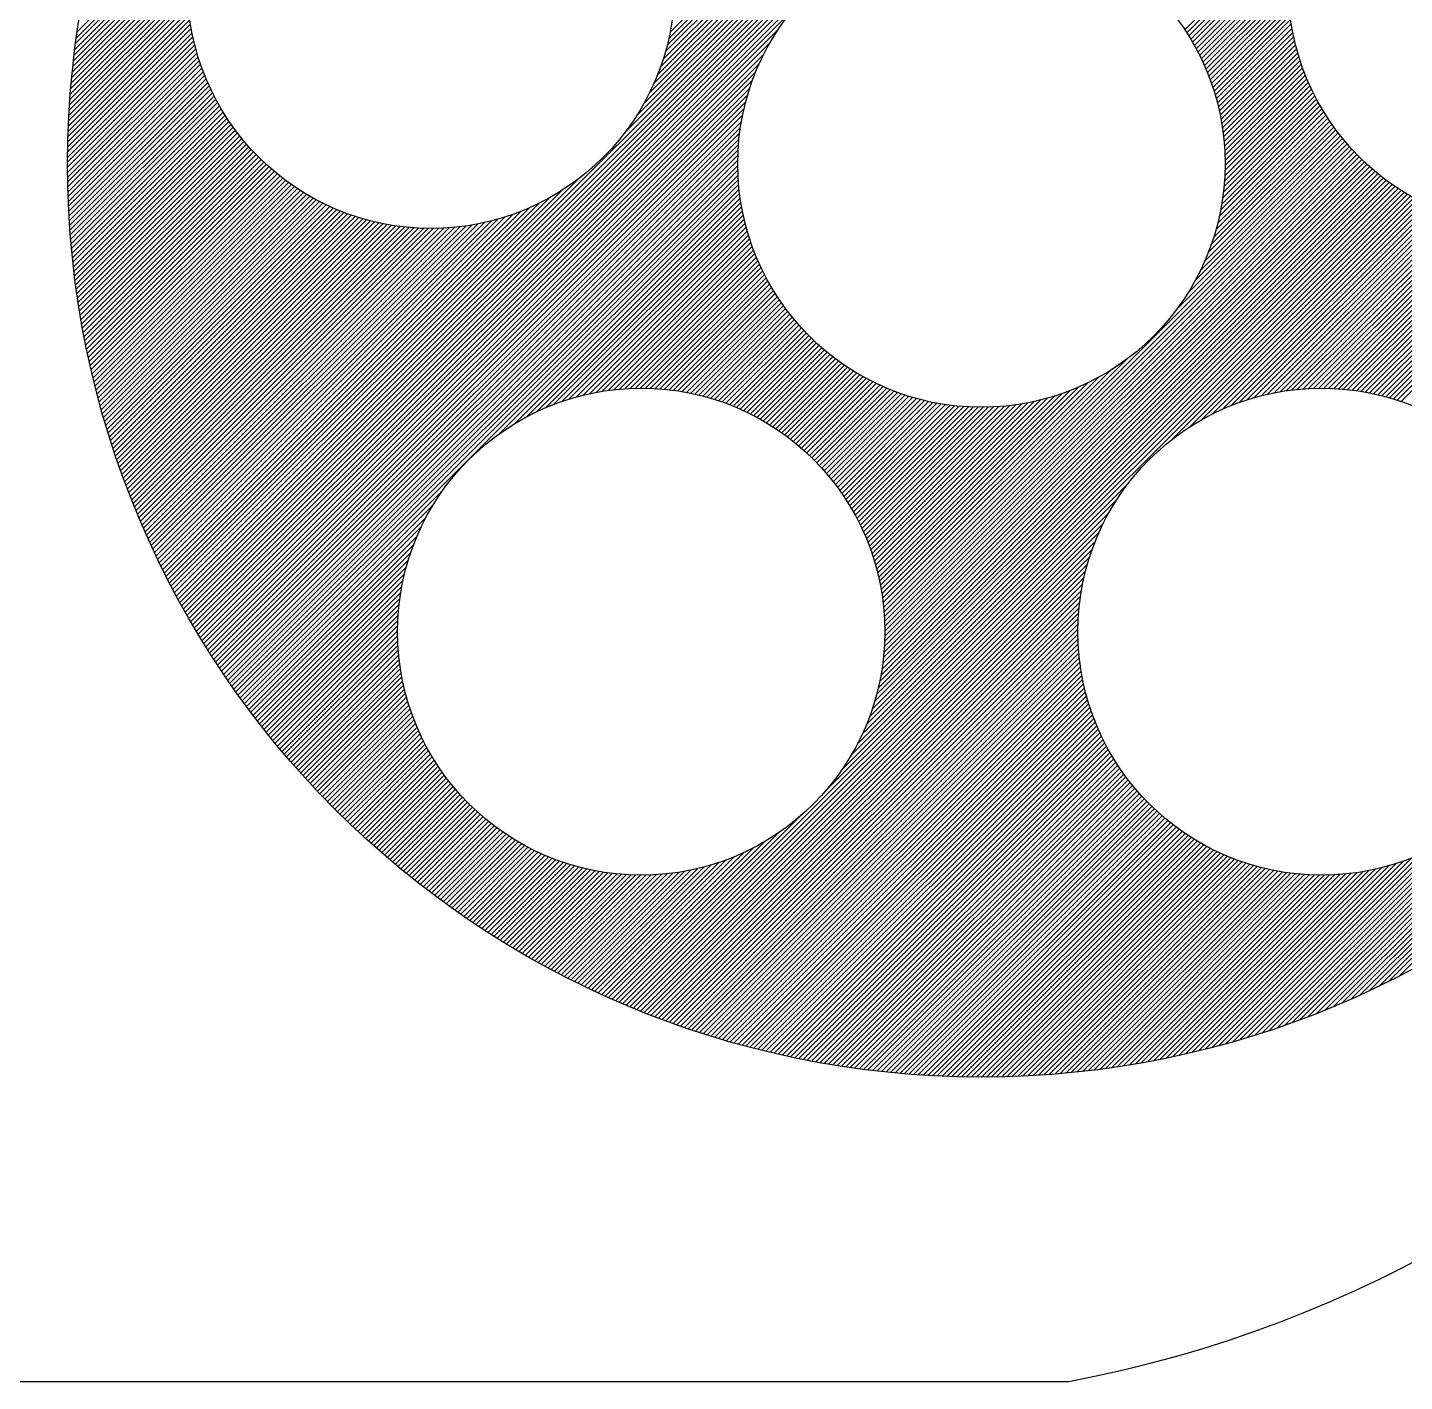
# Model space of a CAD drawing. Extents: x 283.12 to 290.32, y 132.6 to 140.16.
# Drawn here: x 285.1755 to 285.5145, y 136.768 to 137.1015 of the extents above; entities that cross this region are included whole.
import ezdxf

# ---------------------------------------------------------------- set-up
doc = ezdxf.new("R2010")
doc.units = 0
doc.header["$MEASUREMENT"] = 0
doc.layers.add('DETALHES', color=4, linetype='CONTINUOUS')

msp = doc.modelspace()

# ---------------------------------------------------------------- linework, layer by layer
at = {"layer": 'DETALHES', "color": 1}
for p, q in [((285.3286349312463, 137.0854422897929), (285.395531310069, 137.1523386686157)), ((285.3297215647495, 137.0877663601632), (285.3945524276454, 137.1525972230591)), ((285.3306137766036, 137.0898960088844), (285.3935873234639, 137.1528695557447)), ((285.3313600660127, 137.0918797351606), (285.3926356159666, 137.1531552851145)), ((285.3319911879292, 137.0937482939442), (285.3916969515253, 137.1534540575403)), ((285.3325281146928, 137.0955226575748), (285.3907710019965, 137.1537655448786)), ((285.3329859166641, 137.0972178964132), (285.3898574625605, 137.1540894423096)), ((285.3333758608904, 137.0988452775066), (285.3889560498067, 137.1544254664228)), ((285.3337066366898, 137.100413490173), (285.3880665000318, 137.154773353515)), ((285.2112808483753, 136.9631384594536), (285.3995933977835, 137.1514510088619)), ((285.2117090828772, 136.9623292570885), (285.4006480903848, 137.1512682645961)), ((285.2121400684399, 136.9615228057841), (285.4017196238925, 137.1511023612367)), ((285.212573794905, 136.9607190953821), (285.4028086804194, 137.1509539808964)), ((285.2130102523113, 136.9599181159213), (285.4039160080691, 137.1508238716791)), ((285.2134494308917, 136.9591198576347), (285.4050424298276, 137.1507128565705)), ((285.2138913210706, 136.9583243109465), (285.406188854089, 137.1506218439649)), ((285.2143359134608, 136.9575314664696), (285.4073562872023, 137.1505518402111)), ((285.32259737052, 137.0756924184654), (285.3985549224121, 137.1516499703575)), ((285.3254431748984, 137.0797756597109), (285.3975320925728, 137.1518645773853)), ((285.3272686533859, 137.0828385750655), (285.3965243829997, 137.1520943046793)), ((285.1875128097104, 137.0989997766415), (285.2172029485488, 137.12868991548)), ((285.1877184724502, 137.1004428762484), (285.2177493552081, 137.1304737590063)), ((285.4604794014693, 137.1009676945107), (285.4882754800015, 137.128763773043)), ((285.1871341584778, 137.0961462516749), (285.2163401998426, 137.1253522930397)), ((285.1873181299846, 137.0975676600487), (285.2167371007566, 137.1269866308207)), ((285.4609658148142, 137.1002166709886), (285.4878064769866, 137.127057333161)), ((285.4614425314917, 137.099455950799), (285.487406851416, 137.1254202707234)), ((285.1867973028186, 137.0933345222815), (285.2157194127053, 137.1222566321682)), ((285.1869606329281, 137.0947352892581), (285.2160033178735, 137.1237779742035)), ((285.4619094510618, 137.0986854335021), (285.487067580385, 137.1238435628253)), ((285.4623664646146, 137.0979050101878), (285.4867815538195, 137.1223200993927)), ((285.1865002812868, 137.0905626270155), (285.2152888649688, 137.1193512106975)), ((285.1866439286529, 137.0919437112487), (285.2154828117944, 137.1207825943902)), ((285.4628134543495, 137.0971145630556), (285.4865430491121, 137.1208441578182)), ((285.4632502931091, 137.0963139649481), (285.4863473782597, 137.1194110500987)), ((285.1861255512019, 137.0864755863295), (285.2149271735281, 137.1152772086556)), ((285.1862412984854, 137.0878287704799), (285.2150140653902, 137.1166015373848)), ((285.186366141312, 137.0891910501736), (285.2151337030587, 137.1179586119203)), ((285.4636768438626, 137.0955030788346), (285.4861906428918, 137.1180168778637)), ((285.4640929591348, 137.0946817572397), (285.4860695593805, 137.1166583574854)), ((285.4644984803725, 137.0938498416102), (285.4859813309583, 137.1153326921961)), ((285.1859205771353, 137.0837957385287), (285.2148423812503, 137.1127175426436)), ((285.1860187060057, 137.0851313042661), (285.2148706369436, 137.113983235204)), ((285.4648932372431, 137.0930071616138), (285.4859235522497, 137.1140374766205)), ((285.4652770468573, 137.092153534361), (285.4858941366959, 137.1127706241995)), ((285.1856767376416, 137.0798395884337), (285.214910213762, 137.1090730645541)), ((285.1857497613023, 137.0811500489615), (285.214863674863, 137.1102639625222)), ((285.1858309861032, 137.0824687106295), (285.2148405927336, 137.1114783172599)), ((285.4656497129055, 137.091288763542), (285.4858912604918, 137.1115303111284)), ((285.4660110246982, 137.0904126384676), (285.4859133186596, 137.1103149324291)), ((285.4663607560982, 137.0895249330006), (285.4859588901878, 137.1091230670902)), ((285.1855053133264, 137.0759558535173), (285.2151786252272, 137.1056291654181)), ((285.1855546639329, 137.0772426409909), (285.2150687584798, 137.1067567355378)), ((285.1856117562049, 137.0785371701299), (285.2149789504779, 137.107904364403)), ((285.2147831988608, 136.9567413150025), (285.3635585327501, 137.1055166488918)), ((285.4666986643301, 137.0886254043655), (285.4860267100478, 137.1079534500832)), ((285.4670244886502, 137.0877137918184), (285.4861156464973, 137.1068049496655)), ((285.4673379488572, 137.0867898151584), (285.4862246824946, 137.1056765487958)), ((285.1854023141917, 137.0721405437814), (285.2156198599678, 137.1023580895575)), ((285.1854292732623, 137.0734049397191), (285.2154549659371, 137.1034306323938)), ((285.1854635621681, 137.0746766654919), (285.2153076369435, 137.1045207402673)), ((285.4676387436223, 137.0858531730564), (285.4863529003515, 137.1045673297856)), ((285.4679265486092, 137.0849035411763), (285.4864994689575, 137.1034764615245)), ((285.4682010143554, 137.0839405700554), (285.4866636330681, 137.1024031887681)), ((285.1853641587775, 137.0683900777659), (285.2162133623389, 137.0992392813274)), ((285.1853652823431, 137.0671537644645), (285.216442215666, 137.0982306977874)), ((285.1853698784167, 137.0696332342723), (285.2159996589224, 137.1002630147779)), ((285.1853825570878, 137.0708833498103), (285.2158016332694, 137.101302425992)), ((285.2152331682522, 136.9559538475269), (285.3602503535778, 137.1009710328525)), ((285.4684617638738, 137.0829638827067), (285.4868447042635, 137.1013468230963)), ((285.4687083899315, 137.0819730718972), (285.4870420532702, 137.100306735236)), ((285.4689404519514, 137.0809676970501), (285.4872551034023, 137.099282348501)), ((285.4691574724708, 137.0799472807024), (285.4874833249296, 137.0982731331613)), ((285.1853731376108, 137.065924182865), (285.2166857329556, 137.0972367782098)), ((285.1853876166686, 137.0647012250558), (285.216943465976, 137.0962570743632)), ((285.1854086148555, 137.0634847863757), (285.2172150005654, 137.0952911720856)), ((285.2156858127972, 136.9551690552047), (285.358279437678, 137.0977626800856)), ((285.2161411238357, 136.9543869293761), (285.3568345833972, 137.0950803889378)), ((285.4693589330778, 137.0789113044424), (285.4877262302174, 137.097278601582)), ((285.4695442697295, 137.0778592042269), (285.4879833695135, 137.096298304011)), ((285.4697128673329, 137.0767903649634), (285.4882543272802, 137.0953318249106)), ((285.1854360307981, 137.0622747654511), (285.2174999534432, 137.0943386880963)), ((285.1854697662689, 137.0610710640549), (285.2177979694121, 137.0933992671981)), ((285.1855097260534, 137.0598735869723), (285.2181087188946, 137.0924725798135)), ((285.1855558178231, 137.058682241875), (285.2184318957567, 137.0915583198085)), ((285.2165990928833, 136.9536074615567), (285.3556966276174, 137.0927049962908)), ((285.4698640534432, 137.0757041142066), (285.4885387189875, 137.0943787797508)), ((285.469997090895, 137.0745997147913), (285.4888361883003, 137.0934388121966)), ((285.4701111691404, 137.0734763561696), (285.4891464046016, 137.0925115916308)), ((285.4702053940026, 137.0723331441647), (285.489469060805, 137.0915968109671)), ((285.1856079520166, 137.0574969392013), (285.2187672153798, 137.0906562025646)), ((285.1856660417258, 137.0563175920435), (285.2191144129474, 137.0897659632651)), ((285.1857300025893, 137.0551441160399), (285.2194732419188, 137.0888873553694)), ((285.1857997526901, 137.0539764292736), (285.2198434726667, 137.0880201492502)), ((285.2170597116286, 136.9528306434349), (285.3547673589233, 137.0905382907297)), ((285.217522971931, 136.9520564668702), (285.3539925862667, 137.088526081206)), ((285.4702787754774, 137.0711690887724), (285.4898038714162, 137.0906941847112)), ((285.4703302131068, 137.0699830895347), (285.4901505708118, 137.0898034472397)), ((285.4703584783051, 137.0687739178659), (285.4905089117055, 137.0889243512664)), ((285.4703621928235, 137.0675401955173), (285.4908786637791, 137.0880566664729)), ((285.1858752124596, 137.052814452176), (285.2202248912578, 137.0871641309743)), ((285.1859563045859, 137.0516581074353), (285.2206172983599, 137.0863191012093)), ((285.1860429539269, 137.0505073199092), (285.2210205082595, 137.0854848742418)), ((285.1861350874273, 137.0493620165425), (285.2214343479795, 137.0846612770947)), ((285.2179888658184, 136.9512849238907), (285.3533386121593, 137.0866346702316)), ((285.2184573854851, 136.9505160066902), (285.3527827686218, 137.0848413898269)), ((285.4700970612271, 137.0623253164526), (285.4924677062215, 137.084695961447)), ((285.4702094017652, 137.0636750938578), (285.4920543135645, 137.0855200056571)), ((285.4702895431876, 137.0649926721472), (285.4916515578096, 137.0863546867693)), ((285.4703398022658, 137.0662803680925), (285.4912596124573, 137.087200178284)), ((285.1862326340404, 137.0482221262886), (285.2218586564829, 137.0838481487311)), ((285.1863355246532, 137.0470875800343), (285.2222932839564, 137.0830453393375)), ((285.1864436920148, 137.0459583105289), (285.2227380911626, 137.0822527096766)), ((285.1865570706694, 137.0448342523163), (285.2231929488561, 137.081470130503)), ((285.2189285232893, 136.9497497076273), (285.3523089296849, 137.0831301140229)), ((285.2194022717514, 136.9489860192224), (285.3519051318971, 137.0814888793681)), ((285.4692643120161, 137.0565428197733), (285.4942245802649, 137.0815030880221)), ((285.4695375538, 137.0580534984243), (285.4937701459402, 137.0822860905645)), ((285.4697645732286, 137.05951795472), (285.4933257673836, 137.083079148875)), ((285.4699498340622, 137.0609406524206), (285.492891574253, 137.0838823926115)), ((285.1866755968907, 137.0437153416705), (285.2236577372552, 137.080697482035)), ((285.1867992086209, 137.0426015165336), (285.224132345566, 137.0799346534788)), ((285.1869278454116, 137.0414927164572), (285.2246166715517, 137.0791815425974)), ((285.1870614483679, 137.0403888825465), (285.2251106211449, 137.0784380553235)), ((285.1871999600946, 137.0392899574062), (285.225614108098, 137.0777041054096)), ((285.2198786235519, 136.9482249341558), (285.3515622052528, 137.0799085158567)), ((285.2203575715293, 136.9474664452661), (285.3512729346466, 137.0783818083834)), ((285.4669580683889, 137.0480493918107), (285.496643688826, 137.0777350122478)), ((285.4675782599106, 137.0499070201995), (285.4961406043449, 137.0784693646338)), ((285.4681060996435, 137.0516722967994), (285.4956470607239, 137.0792132578799)), ((285.4685561721313, 137.0533598061543), (285.4951631445352, 137.0799667785583)), ((285.4689394213059, 137.0549804921961), (285.4946889501852, 137.0807300210753)), ((285.1873433246453, 137.0381958850897), (285.2261270536698, 137.0769796141143)), ((285.1874914874728, 137.0371066110502), (285.2266493863436, 137.076264509921)), ((285.1876443953831, 137.0360220820934), (285.2271810415763, 137.0755587282866)), ((285.1878019964902, 137.0349422463334), (285.2277219615754, 137.0748622114187)), ((285.220839108678, 136.9467105455477), (285.3510315201771, 137.0769029570468)), ((285.221323228147, 136.9459572281497), (285.3508332155054, 137.0754672155081)), ((285.4629574915586, 137.0390990675121), (285.4987499613362, 137.0748915372897)), ((285.4642878833628, 137.0416668961834), (285.498209432823, 137.0755884456436)), ((285.4653505954337, 137.0439670451214), (285.4976781713907, 137.0762946210783)), ((285.466225324914, 137.0460792114687), (285.4971562351138, 137.0770101216685)), ((285.1879642401732, 137.0338670531493), (285.2282720951019, 137.074174908078)), ((285.1881310770355, 137.0327964531446), (285.2288313972977, 137.0734967734067)), ((285.1883024588653, 137.0317303981073), (285.2293998295368, 137.0728277687788)), ((285.1884783385983, 137.0306688409732), (285.2299773592981, 137.072167861673)), ((285.188658670281, 137.0296117357889), (285.2305639600588, 137.0715170255667)), ((285.2218099232376, 136.9452064863731), (285.3506740772812, 137.0740706404168)), ((285.2222991874017, 136.9444583136702), (285.3505507865506, 137.0727099128191)), ((285.2227910142402, 136.9437127036417), (285.3504605183555, 137.0713822077569)), ((285.3862998350255, 136.9587291003778), (285.5004266660202, 137.0728559313725)), ((285.3864036367126, 136.9575954651978), (285.5010038108771, 137.0721956393623)), ((285.3864870795347, 136.9564414711528), (285.5015900277367, 137.0715444193549)), ((285.4585230155658, 137.0321897177851), (285.4998586199411, 137.0735253221604)), ((285.4611956867851, 137.0360998258715), (285.4992997054173, 137.0742038445037)), ((285.1888434090366, 137.0285590376774), (285.2311596112089, 137.0708752398496)), ((285.1890325110317, 137.0275107028053), (285.2317642979845, 137.0702424897581)), ((285.1892259334439, 137.0264666883505), (285.2323780114205, 137.0696187663271)), ((285.1894236344322, 137.0254269524717), (285.233000748322, 137.0690040663615)), ((285.1896255731066, 137.0243914542791), (285.2336325112541, 137.0683983924266)), ((285.1898317095006, 137.023360153806), (285.2342733085501, 137.0678017528555)), ((285.2232853975015, 136.9429696500358), (285.3504008445059, 137.0700850970402)), ((285.2237823310792, 136.9422291467465), (285.3503696597493, 137.0688164754166)), ((285.2242818090114, 136.9414911878116), (285.3503651247935, 137.0675745035937)), ((285.3864920542665, 136.9490218246821), (285.5052970800702, 137.0678268504859)), ((285.3865491176626, 136.9552660724136), (285.50218529574, 137.0709022504911)), ((285.3865576886743, 136.950324895957), (285.5046566658282, 137.068423873111)), ((285.3865885859865, 136.9540681038705), (285.5027895998765, 137.0702691177604)), ((285.3865944345195, 136.9515990786693), (285.5040252854797, 137.0690299296295)), ((285.386604180538, 136.9528462615548), (285.503402930936, 137.0696450119529)), ((285.1900420045434, 137.0223330119817), (285.2349231543377, 137.067214161776)), ((285.1902564200344, 137.0213099906056), (285.2355820685851, 137.0666356391563)), ((285.1904749186178, 137.0202910523219), (285.2362500771647, 137.0660662108688)), ((285.1906974637583, 137.0192761605954), (285.2369272119371, 137.0655059087742)), ((285.1909240197184, 137.0182652796884), (285.2376135108554, 137.0649547708254)), ((285.1911545515354, 137.0172583746384), (285.2383090180891, 137.064412841192)), ((285.2108553752927, 136.9639504232381), (285.3111571460219, 137.0642521939672)), ((285.2247838254787, 136.9407557674118), (285.3503856217013, 137.0663575636344)), ((285.2252883748025, 136.9400228798685), (285.3504297185203, 137.0651642235864)), ((285.3853416556903, 136.9404468049035), (285.5093304674051, 137.0644356166183)), ((285.3856411880853, 136.9419837741656), (285.5086353513303, 137.0649779374106)), ((285.3858917947525, 136.9434718176998), (285.5079494415714, 137.0655294645188)), ((285.3860984104637, 136.9449158702781), (285.5072726942249, 137.0660901540394)), ((285.3862651234743, 136.9463200201558), (285.5066050715985, 137.06665996828)), ((285.3863953662803, 136.9476876998289), (285.5059465420871, 137.0672388756358)), ((285.1913890250003, 137.0162554112361), (285.2390137841717, 137.0638801704076)), ((285.1916274066367, 137.0152563560055), (285.2397278661704, 137.0633568155392)), ((285.1918696636812, 137.0142611761829), (285.2404513278797, 137.0628428403814)), ((285.1921157640638, 137.0132698396984), (285.2411842400422, 137.0623383156768)), ((285.1923656763894, 137.0122823151569), (285.2419266805963, 137.0618433193638)), ((285.1926193699199, 137.0112985718204), (285.2426787349542, 137.0613579368546)), ((285.192876814557, 137.0103185795904), (285.2434404963121, 137.0608822613454)), ((285.2104326741915, 136.964765159004), (285.3070739047763, 137.0614063895888)), ((285.2257954514441, 136.939292519643), (285.3504961409098, 137.0639932091088)), ((285.2263050500028, 136.9385646813347), (285.3505837491417, 137.0628433804736)), ((285.2268171652149, 136.9378393596798), (285.3506915192805, 137.0617137137453)), ((285.3810622160372, 136.9275053071808), (285.5144591274939, 137.0609022186375)), ((285.3820280854187, 136.9297086134294), (285.5136977794427, 137.0613783074535)), ((285.3828306826812, 136.931748647559), (285.5129461342802, 137.061864099158)), ((285.3835068075608, 136.9336622093057), (285.5122040991467, 137.0623595008917)), ((285.3840808812955, 136.9354737199075), (285.5114715889529, 137.0628644275649)), ((285.384570105944, 136.937200381423), (285.5107485260705, 137.0633788015496)), ((285.3849871472116, 136.9388548595577), (285.5100348400564, 137.0639025524025)), ((285.1931379808253, 137.0093423089916), (285.2442120659954, 137.0604163941617)), ((285.1934028398566, 137.0083697311558), (285.2449935538426, 137.0599604451419)), ((285.1936713633735, 137.0074008178057), (285.2457850786303, 137.0595145330625)), ((285.1939435236757, 137.0064355412408), (285.2465867685447, 137.0590787861098)), ((285.1942192936243, 137.0054738743223), (285.2473987617033, 137.0586533424013)), ((285.1944986466282, 137.0045157904591), (285.2482212067331, 137.058238350564)), ((285.1947815566309, 137.0035612635947), (285.2490542634102, 137.0578339703741)), ((285.1950679980969, 137.0026102681936), (285.2498981033694, 137.0574403734663)), ((285.2095956312177, 136.9664029897643), (285.3014072746943, 137.0582146332409)), ((285.2100127558404, 136.9655826775199), (285.3040109894217, 137.0595809111013)), ((285.29173239171, 137.0015171493077), (285.3508185276486, 137.0606032852464)), ((285.2953782095505, 137.0039255302812), (285.3509639379021, 137.0595112586328)), ((285.2982696198117, 137.0055795036752), (285.3511269901988, 137.0584368740625)), ((285.3007745779911, 137.0068470249876), (285.3513069920598, 137.0573794390564)), ((285.3783466018494, 136.9223148192589), (285.5160113446521, 137.0599795620616)), ((285.3798727097646, 136.9250783640412), (285.5152302794072, 137.0604359336838)), ((285.4574428733785, 137.0001736539209), (285.5168024416172, 137.0595332221597)), ((285.4616528873228, 137.0031462309982), (285.5176036980798, 137.0590970417552)), ((285.4647591260177, 137.0050150328259), (285.5184152517253, 137.0586711585336)), ((285.4673867375491, 137.0064052074902), (285.5192372507228, 137.0582557206641)), ((285.4697265694926, 137.0075076025667), (285.5200698543622, 137.0578508874364)), ((285.4718676642274, 137.0084112604344), (285.5209132337605, 137.0574568299675)), ((285.1953579459993, 137.001662779229), (285.2507529108904, 137.0570577441201)), ((285.1956513758077, 137.0007187721703), (285.2516188837706, 137.0566862801332)), ((285.1959482634759, 136.9997782229714), (285.2524962342958, 137.0563261937914)), ((285.1962485854309, 136.9988411080594), (285.253385190321, 137.0559777129494)), ((285.1965523185615, 136.997907404323), (285.2542859964739, 137.0556410822353)), ((285.1968594402081, 136.9969770891024), (285.255198915502, 137.0553165643963)), ((285.1971699281513, 136.9960501401785), (285.2561242297793, 137.0550044418065)), ((285.1974837606029, 136.9951265357631), (285.2570622429978, 137.054705018158)), ((285.1978009161957, 136.9942062544888), (285.2580132820711, 137.0544186203642)), ((285.1981213739738, 136.9932892753998), (285.2589776992809, 137.0541456007069)), ((285.2075523134131, 136.9705468562952), (285.2913269069124, 137.0543214497944)), ((285.2079552971238, 136.9697124031387), (285.293101270543, 137.0548583765579)), ((285.2083611327272, 136.9688808018751), (285.2949698293266, 137.0554894984745)), ((285.2087698081422, 136.968052040423), (285.2969535556029, 137.0562357878837)), ((285.2091813115154, 136.9672261069291), (285.299083204324, 137.0571279997377)), ((285.3030320875589, 137.0078670976883), (285.3515033106108, 137.0563383207402)), ((285.305112761954, 137.0087103352163), (285.3517153659576, 137.05531293922)), ((285.3070583670253, 137.0094185034206), (285.3519426254998, 137.0543027618951)), ((285.4738602216999, 137.0091663810398), (285.5217675726442, 137.0570737319842)), ((285.4757358848564, 137.0098046073293), (285.5226330682192, 137.0567017906922)), ((285.4775161412396, 137.0103474268454), (285.5235099321366, 137.0563412177424)), ((285.4792163835492, 137.0108102322879), (285.5243983915676, 137.0559922403063)), ((285.4808480922986, 137.0112045041703), (285.5252986904032, 137.0556551022749)), ((285.482420104595, 137.0115390795995), (285.5262110905939, 137.0553300655985)), ((285.4839393975278, 137.0118209356653), (285.5271358736489, 137.0550174117865)), ((285.4854115956418, 137.0120556969123), (285.5280733423202, 137.0547174435906)), ((285.4868413128037, 137.012247977207), (285.5290238224953, 137.0544304868987)), ((285.4882323901375, 137.0124016176738), (285.5299876653341, 137.0541568928705)), ((285.198445113384, 136.992375577943), (285.2599558747082, 137.0538863392671)), ((285.1987721142666, 136.9914651419585), (285.260948218991, 137.0536412466828)), ((285.1991023568468, 136.9905579476716), (285.2619551764676, 137.0534107672923)), ((285.1994358217265, 136.9896539756841), (285.2629772287694, 137.0531953827272)), ((285.1997724898761, 136.9887532069667), (285.2640148989457, 137.0529956160363)), ((285.2001123426269, 136.9878556228505), (285.2650687562175, 137.0528120364411)), ((285.2004553616632, 136.9869612050197), (285.2661394214841, 137.0526452648405)), ((285.2008015290152, 136.9860699355046), (285.2672275737288, 137.0524959802182)), ((285.2011508270515, 136.9851817966738), (285.2683339575144, 137.0523649271367)), ((285.2015032384726, 136.9842967712278), (285.2694593917987, 137.052252924554)), ((285.2018587463038, 136.983414842192), (285.2706047803708, 137.0521608762589)), ((285.202217333889, 136.9825359929101), (285.2717711242831, 137.0520897833042)), ((285.2025789848839, 136.9816602070379), (285.2729595367719, 137.0520407589259)), ((285.2029436832503, 136.9807874685373), (285.2741712612992, 137.0520150465861)), ((285.2033114132499, 136.9799177616697), (285.2754076935604, 137.0520140419803)), ((285.2036821594383, 136.9790510709911), (285.276670408575, 137.0520393201278)), ((285.2040559066598, 136.9781873813455), (285.2779611943799, 137.0520926690657)), ((285.2044326400415, 136.9773266778602), (285.2792820944105, 137.0521761322291)), ((285.2048123449883, 136.9764689459398), (285.2806354614779, 137.0522920624294)), ((285.2051950071773, 136.9756141712617), (285.2820240274896, 137.0524431915742)), ((285.2055806125531, 136.9747623397706), (285.2834509949272, 137.0526327221446)), ((285.2059691473232, 136.9739134376735), (285.2849201590263, 137.0528644493766)), ((285.2063605979522, 136.9730674514354), (285.2864360743142, 137.0531429277974)), ((285.2067549511583, 136.9722243677745), (285.2880042869806, 137.0534737035968)), ((285.2071521939083, 136.9713841736574), (285.289631668074, 137.0538636478231)), ((285.3088960632046, 137.0100187627328), (285.352184599025, 137.0533072985532)), ((285.3106447045848, 137.0105299672459), (285.3524408344571, 137.0523260971182)), ((285.3123180207964, 137.0109658465904), (285.3527109141558, 137.0513587399498)), ((285.4895880662552, 137.0125198569244), (285.5309652496862, 137.0538970403554)), ((285.4909111019612, 137.0126054557633), (285.5319569848339, 137.053651338636)), ((285.4922038734984, 137.0126607904334), (285.5329633136182, 137.0534202305532)), ((285.4934684435345, 137.0126879236024), (285.5339847160105, 137.0532041960786)), ((285.4947066160655, 137.0126886592663), (285.5350217132136, 137.0530037564145)), ((285.4959199794829, 137.0126645858168), (285.5360748723862, 137.05281947872)), ((285.4971099407862, 137.0126171102529), (285.5371448121145, 137.0526519815813)), ((285.4982777530702, 137.0125474856698), (285.5382322087774, 137.0525019413771)), ((285.4994245378394, 137.0124568335719), (285.5393378039901, 137.0523700997227)), ((285.5005513032921, 137.0123461621576), (285.540462413359, 137.0522572722245)), ((285.5016589594304, 137.0122163814288), (285.541606936842, 137.0521643588404)), ((285.5027483306461, 137.0120683157775), (285.5427723710871, 137.0520923562185)), ((285.503820166279, 137.0119027145433), (285.5439598242355, 137.0520423724997)), ((285.5048751495335, 137.0117202609306), (285.5451705338161, 137.0520156452133)), ((285.5059139050553, 137.0115215795854), (285.5464058885647, 137.0520135630948)), ((285.506937005406, 137.011307243069), (285.5476674552713, 137.0520376929344)), ((285.5079449766248, 137.0110777774207), (285.5489570121573, 137.0520898129533)), ((285.5089383030303, 137.0108336669591), (285.5502765908344, 137.0521719547633)), ((285.5099174313845, 137.0105753584463), (285.5516285297192, 137.052286456781)), ((285.5108827745194, 137.0103032647142), (285.553015542979, 137.0524360331738)), ((285.5118347145082, 137.0100177678359), (285.5544408109323, 137.05262386426)), ((285.5127736054482, 137.0097192219088), (285.5559081006924, 137.0528537171531)), ((285.5136997759116, 137.0094079555051), (285.5574219304595, 137.053130110053)), ((285.3139263830014, 137.0113367719284), (285.3529944516827, 137.0504048406097)), ((285.3154778558147, 137.0116508078746), (285.3532910889651, 137.049464041025)), ((285.3169788594208, 137.0119143746136), (285.3536004937982, 137.048536008991)), ((285.3184346052338, 137.0121326835595), (285.3539223576409, 137.0476204359666)), ((285.3198493932024, 137.0123100346611), (285.3542563936625, 137.0467170351211)), ((285.321226820995, 137.0124500255866), (285.3546023350078, 137.0458255395994)), ((285.3225699350579, 137.0125557027824), (285.3549599332525, 137.044945700977)), ((285.3238813421677, 137.0126296730251), (285.3553289570238, 137.0440772878813)), ((285.3251632934303, 137.0126741874207), (285.355709190767, 137.0432200847573)), ((285.3264177486238, 137.0126912057471), (285.3561004336392, 137.0423738907625)), ((285.3276464262369, 137.0126824464931), (285.3565024985168, 137.041538518773)), ((285.3288508429138, 137.0126494263029), (285.3569152111019, 137.040713794491)), ((285.3300323449263, 137.0125934914484), (285.3573384091183, 137.0398995556403)), ((285.3311921335616, 137.0125158432166), (285.3577719415861, 137.0390956512411)), ((285.3323312858055, 137.0124175585934), (285.3582156681677, 137.0383019409556)), ((285.333450771347, 137.0122996072678), (285.3586694585767, 137.0375182944976)), ((285.3345514666729, 137.0121628657267), (285.3591331920449, 137.0367445910986)), ((285.3356341668409, 137.0120081290275), (285.3596067568396, 137.0359807190263)), ((285.3366995953803, 137.0118361206999), (285.3600900498297, 137.0352265751493)), ((285.3377484126747, 137.0116475011272), (285.3605829760926, 137.0344820645452)), ((285.3387812230988, 137.0114428746842), (285.3610854485617, 137.0337471001471)), ((285.3397985811306, 137.0112227958489), (285.3615973877078, 137.0330216024262)), ((285.3408009966114, 137.0109877744626), (285.3621187212556, 137.0323054991069)), ((285.3417889392949, 137.0107382802791), (285.3626493839283, 137.0315987249126)), ((285.3427628427988, 137.010474746916), (285.3631893172226, 137.0309012213398)), ((285.3437231080516, 137.0101975753016), (285.3637384692083, 137.0302129364583)), ((285.3446701063102, 137.0099071366932), (285.3642967943534, 137.0295338247364)), ((285.345604181813, 137.0096037753289), (285.3648642533731, 137.028863846889)), ((285.3465256541178, 137.0092878107666), (285.3654408130997, 137.0282029697485)), ((285.3474348201706, 137.0089595399523), (285.3660264463743, 137.0275511661561)), ((285.3483319561406, 137.0086192390553), (285.3666211319593, 137.026908414874)), ((285.3492173190523, 137.0082671650999), (285.3672248544689, 137.0262747005166)), ((285.3500911482406, 137.0079035574211), (285.3678376043208, 137.0256500135013)), ((285.3509536666517, 137.0075286389651), (285.3684593777047, 137.0250343500181)), ((285.3518050820077, 137.007142617454), (285.3690901765704, 137.0244277120168)), ((285.3526455878518, 137.0067456864311), (285.3697300086344, 137.0238301072137)), ((285.3534753644875, 137.0063380261997), (285.3703788874041, 137.0232415491163)), ((285.3542945798238, 137.005919804669), (285.3710368322211, 137.0226620570662)), ((285.3551033901373, 137.0054911781153), (285.3717038683238, 137.0220916563019)), ((285.3559019407588, 137.0050522918697), (285.3723800269289, 137.0215303780399)), ((285.3566903666938, 137.0046032809377), (285.3730653453332, 137.0209782595771)), ((285.3574687931827, 137.0041442705596), (285.3737598670359, 137.0204353444128)), ((285.3582373362063, 137.003675376716), (285.3744636418834, 137.0199016823932)), ((285.3589961029425, 137.0031967065852), (285.3751767262363, 137.019377329879)), ((285.3597451921788, 137.0027083589543), (285.3758991831608, 137.0188623499364)), ((285.360484694683, 137.0022104245915), (285.3766310826463, 137.0183568125548)), ((285.3612146935384, 137.0017029865799), (285.3773725018501, 137.0178607948915)), ((285.3619352644429, 137.0011861206173), (285.3781235253722, 137.0173743815465)), ((285.3626464759781, 137.0006598952854), (285.3788842455617, 137.0168976648691)), ((285.3860348360425, 136.960938975129), (285.4422403704892, 137.0171445095756)), ((285.3861766171561, 136.9598433193754), (285.4461504785756, 137.019817180795)), ((285.3633483898481, 137.0001243722883), (285.3796547628588, 137.016430745299)), ((285.3640410610918, 136.9995796066649), (285.380435186173, 137.0159737317462)), ((285.3647245382693, 136.9990256469753), (285.3812256333052, 137.0155267420113)), ((285.3653988636245, 136.9984625354635), (285.3820262314127, 137.0150899032517)), ((285.3660640732252, 136.9978903081971), (285.3828371175262, 137.0146633524982)), ((285.3667201970807, 136.9973089951856), (285.3836584391211, 137.014247237226)), ((285.3673672592406, 136.9967186204783), (285.3844903547506, 137.0138417159883)), ((285.3680052778712, 136.9961192022419), (285.385333034747, 137.0134469591177)), ((285.385698612647, 136.9630776254676), (285.4366733001775, 137.014052312998)), ((285.3858752660952, 136.9620168420487), (285.4392411288487, 137.0153827048022)), ((285.3686342653153, 136.9955107528189), (285.3861866619998, 137.0130631495035)), ((285.3692542281307, 136.9948932787673), (285.3870514328187, 137.0126904834553)), ((285.3698651671117, 136.9942667808811), (285.3879275578931, 137.0123291716627)), ((285.3704670772913, 136.9936312541937), (285.3888152633602, 137.0119794402626)), ((285.3710599479257, 136.9929866879611), (285.3897147919953, 137.0116415320306)), ((285.3716437624598, 136.992333065628), (285.3906264045423, 137.0113157077106)), ((285.3722184984736, 136.9916703647747), (285.3915503812024, 137.0110022475035)), ((285.3727841276104, 136.9909985570444), (285.3924870233044, 137.0107014527385)), ((285.3733406154844, 136.9903176080514), (285.3934366551845, 137.0104136477516)), ((285.3738879215683, 136.9896274772682), (285.3943996263054, 137.0101391820054)), ((285.3744259990594, 136.9889281178922), (285.3953763136541, 137.009878432487)), ((285.3845798618775, 136.9681460590334), (285.4266678995614, 137.0102340967173)), ((285.3848332701668, 136.9671620304556), (285.4284331761613, 137.0107619364502)), ((285.3850723287121, 136.9661636521338), (285.4302908045501, 137.0113821279718)), ((285.3852965780982, 136.9651504646529), (285.4322609848921, 137.0121148714468)), ((285.3855055199677, 136.9641219696553), (285.4343731512394, 137.0129896009271)), ((285.3749547947232, 136.988219476689), (285.3963671244636, 137.0096318064294)), ((285.3754742487141, 136.9875014938129), (285.3973724993107, 137.0093997444094)), ((285.3759842943702, 136.9867741026019), (285.3983929156583, 137.0091827238899)), ((285.3764848579818, 136.9860372293464), (285.3994288919184, 137.0089812632829)), ((285.3769758585314, 136.9852907930288), (285.4004809921339, 137.0087959266313)), ((285.3774572074024, 136.9845347050327), (285.4015498313974, 137.0086273290279)), ((285.3779288080547, 136.983768868818), (285.4026360821542, 137.0084761429176)), ((285.3783905556642, 136.9829931795604), (285.4037404815695, 137.0083431054657)), ((285.3788423367214, 136.9822075237506), (285.4048638401912, 137.0082290272204)), ((285.3792840285886, 136.9814117787507), (285.4060070521961, 137.0081348023582)), ((285.379715499007, 136.980605812302), (285.4071711075883, 137.0080614208834)), ((285.3801366055529, 136.9797894819808), (285.4083571068261, 137.008009983254)), ((285.3805471950345, 136.9789626345953), (285.4095662784948, 137.0079817180557)), ((285.3809471028239, 136.9781251055176), (285.4108000008435, 137.0079780035373)), ((285.3813361521169, 136.9772767179437), (285.4120598282683, 137.008000394095)), ((285.3817141531118, 136.9764172820714), (285.4133475242136, 137.0080506531732)), ((285.3820809020968, 136.9755465941893), (285.414665102503, 137.0081307945956)), ((285.3824361804357, 136.9746644356612), (285.4160148799081, 137.0082431351336)), ((285.3827797534378, 136.9737705717962), (285.4173995439402, 137.0083903622986)), ((285.383111369096, 136.9728647505873), (285.4188222416408, 137.0085756231322)), ((285.3834307566767, 136.9719467013009), (285.4202866979365, 137.0088026425607)), ((285.3837376251385, 136.9710161328957), (285.4217973765875, 137.0090758843447)), ((285.3840316613563, 136.9700727322465), (285.4233597041647, 137.0094007750548)), ((285.3843125281207, 136.9691161621438), (285.4249803902065, 137.0097840242295)), ((285.4812238608064, 136.8544257905593), (285.6239143552006, 136.9971162849535)), ((285.4830893858849, 136.8550538787707), (285.6232862669892, 136.995250759875)), ((285.4849830545996, 136.8557101106184), (285.6226300351415, 136.9933570911602)), ((285.4869064612316, 136.8563960803833), (285.6219440653766, 136.9914336845283)), ((285.2273317919523, 136.9371165495501), (285.2777787269031, 136.9875634845008)), ((285.37621541229, 136.9189461928325), (285.4466410191931, 136.9893717997356)), ((285.488861364469, 136.8571135467536), (285.6212265990063, 136.989478781291)), ((285.4908497122848, 136.8578644577023), (285.6204756880576, 136.9874904334751)), ((285.227848925221, 136.9363962459517), (285.2753703459296, 136.9839176666603)), ((285.3722138822667, 136.913707225942), (285.4436684421158, 136.9851617857912)), ((285.4928736718855, 136.8586509804361), (285.6196891653238, 136.9854664738743)), ((285.494935666055, 136.8594755377385), (285.6188646080214, 136.9834044797048)), ((285.22836856016, 136.9356784440236), (285.2737163725355, 136.9810262563991)), ((285.3211592187856, 136.8614151255939), (285.4417996402881, 136.9820555470963)), ((285.3220249386105, 136.8610434085517), (285.4404094656238, 136.979427935565)), ((285.4970384176472, 136.8603408524635), (285.6179992932964, 136.9813017281127)), ((285.2288906920403, 136.9349631390368), (285.2724488512231, 136.9785212982196)), ((285.2294153162633, 136.9342503263927), (285.2714287785224, 136.9762637886518)), ((285.3228936696983, 136.8606747027725), (285.4393070705473, 136.9770881036214)), ((285.4991850045832, 136.8612500025324), (285.6170901432275, 136.9791551411767)), ((285.5013789285539, 136.8622064896361), (285.6161336561238, 136.976961217206)), ((285.22994242836, 136.9335400016224), (285.2705855409944, 136.9741831142568)), ((285.3237654273996, 136.8603090236066), (285.4384034126796, 136.9749470088867)), ((285.3246402273569, 136.8599463866968), (285.4376482920742, 136.9729544514142)), ((285.5036242018532, 136.8632143260683), (285.6151258196916, 136.9747159439067)), ((285.23047202399, 136.9328321603853), (285.2698773727902, 136.9722375091855)), ((285.23100409894, 136.9321267984682), (285.269277113478, 136.9703998130062)), ((285.3255180855111, 136.859586807984), (285.4370100657847, 136.9710787882576)), ((285.326399018107, 136.8592303037128), (285.4364672462686, 136.9692985318744)), ((285.5059254585625, 136.8642781459105), (285.6140619998494, 136.9724146871974)), ((285.5082880989994, 136.8654033494803), (285.6129367962795, 136.9700520467605)), ((285.2315386491231, 136.9314239117843), (285.2687659089649, 136.968651171626)), ((285.232075670578, 136.930723496372), (285.2683300296204, 136.9669778554144)), ((285.3272830416992, 136.858876890438), (285.4360044408261, 136.9675982895649)), ((285.3281701731589, 136.8585265850306), (285.4356101689438, 136.9659665808154)), ((285.5107184804798, 136.8665962940937), (285.6117438516662, 136.9676216652801)), ((285.2326151594674, 136.9300255483943), (285.2679591042824, 136.9653694932094)), ((285.2331571120777, 136.9293300641376), (285.2676450683362, 136.9638180203961)), ((285.32906042968, 136.8581794046846), (285.4352755935145, 136.964394568519)), ((285.3299538287858, 136.8578353669234), (285.4349937374487, 136.9628752755862)), ((285.5132241739609, 136.8678645507077), (285.6104755950522, 136.965115971799)), ((285.2337015248179, 136.9286370400107), (285.2673815015971, 136.96231701679)), ((285.2342483942186, 136.9279464725444), (285.2671631926512, 136.960861270977)), ((285.2347977169316, 136.9272583583902), (285.2669858415497, 136.9594464830083)), ((285.3308503883362, 136.8574944896066), (285.4347589762017, 136.9614030774722)), ((285.3317501265343, 136.8571567909376), (285.4345666959069, 136.9599733603103)), ((285.2353494897283, 136.9265726943199), (285.2668458506242, 136.9580690552158)), ((285.2359037094998, 136.9258894772244), (285.2667401734284, 136.9567259411529)), ((285.332653061934, 136.8568222894702), (285.4344130554402, 136.9585822829765)), ((285.3335592134475, 136.8564910041167), (285.4342948161895, 136.9572266068588)), ((285.3344686003531, 136.8561629541552), (285.4342092173507, 136.9559035711528)), ((285.2364603732559, 136.9252087041133), (285.2666662031857, 136.9554145340431)), ((285.237019478124, 136.9245303721144), (285.2666216887901, 136.9541325827804)), ((285.2375810213489, 136.9238544784723), (285.2666046704637, 136.952878127587)), ((285.3353812423029, 136.8558381592379), (285.4341538826806, 136.9546107996156)), ((285.3362971593314, 136.8555166393994), (285.4341267495116, 136.9533462295795)), ((285.2381450002921, 136.9231810205483), (285.2666134297177, 136.9516494499739)), ((285.2387114124308, 136.92250999582), (285.2666464499079, 136.950445033297)), ((285.2392802553579, 136.9218414018799), (285.2667023847624, 136.9492635312844)), ((285.3372163718639, 136.8551984150648), (285.4341260138477, 136.9521080570485)), ((285.3381389007251, 136.8548835070589), (285.4341500872973, 136.9508946936311)), ((285.3390647671484, 136.8545719366151), (285.4341975628611, 136.9497047323278)), ((285.2398515267807, 136.9211752364357), (285.2667800329942, 136.9481037426492)), ((285.2404252245213, 136.9205114973092), (285.2668783176174, 136.9469645904053)), ((285.2410013465152, 136.9198501824361), (285.266996268943, 136.9458451048638)), ((285.3399939927851, 136.8542637253847), (285.4342671874442, 136.9485369200439)), ((285.340926599714, 136.8539588954465), (285.434357839542, 136.9473901352746)), ((285.3418626104515, 136.8536574693171), (285.4344685109564, 136.9462633698219)), ((285.2415798908115, 136.9191912898653), (285.2671330104841, 136.9447444095378)), ((285.242160855572, 136.9185348177586), (285.2672877471832, 136.9436617093699)), ((285.2427442390709, 136.9178807643905), (285.2674597555109, 136.9425962808305)), ((285.342802047962, 136.8533594699604), (285.4345982916852, 136.9451557136836)), ((285.343744935668, 136.8530649207993), (285.4347463573365, 136.9440663424679)), ((285.3446912974616, 136.8527738457258), (285.4349119585708, 136.942994506835)), ((285.2433300396945, 136.9172291281471), (285.2676483750836, 136.9415474635361)), ((285.243918255941, 136.9165799075264), (285.2678530015265, 136.940514653112)), ((285.2445088864195, 136.9159331011379), (285.2680730803618, 136.9394972950802)), ((285.3456411577156, 136.8524862691128), (285.4350944121833, 136.9419395235806)), ((285.3465945412952, 136.8522022158254), (285.4352930935286, 136.9409007680587)), ((285.3475514735704, 136.8519217112334), (285.435507430045, 136.939877667708)), ((285.348511980428, 136.8516447812239), (285.4357368956933, 136.9388696964892)), ((285.2451019298505, 136.9152887077018), (285.2683081017481, 136.9384948795994)), ((285.245697385065, 136.9146467260492), (285.2685575959317, 136.9375069369159)), ((285.2462952510045, 136.9140071551217), (285.2688211292948, 136.9365330334119)), ((285.2468955267208, 136.9133699939709), (285.2690983009091, 136.9355727681592)), ((285.3494760882849, 136.8513714522138), (285.4359810061549, 136.9378763700837)), ((285.3504438241014, 136.8511017511633), (285.4362393146677, 136.9368972417295)), ((285.3514152153954, 136.8508357055901), (285.4365114083998, 136.9359318985946)), ((285.2474982113757, 136.9127352417587), (285.2693887395176, 136.9346257699005)), ((285.2481033042406, 136.9121028977565), (285.2696921008819, 136.9336916943978)), ((285.2487108046967, 136.9114729613456), (285.2700080654441, 136.932770222093)), ((285.3523902902559, 136.8505733435836), (285.4367969052781, 136.9349799586058)), ((285.3533690773588, 136.8503146938194), (285.4370954512053, 136.9340410676658)), ((285.3543516059816, 136.8500597855751), (285.4374067176089, 136.9331148972024)), ((285.3553379060197, 136.8498086487461), (285.4377303992763, 136.9322011420028)), ((285.2493207122348, 136.9108454320166), (285.2703363362584, 136.9318610560402)), ((285.2499330264549, 136.9102203093696), (285.2706766371555, 136.9309639200702)), ((285.2505477470664, 136.909597593114), (285.2710287111109, 136.9300785571585)), ((285.2511648738879, 136.9089772830684), (285.2713923187897, 136.9292047279702)), ((285.3563280080027, 136.849561313862), (285.4380662124357, 136.931299518295)), ((285.3573219431115, 136.8493178121038), (285.4384138930507, 136.9304097620429)), ((285.3583197431962, 136.8490781753214), (285.4387731953021, 136.9295316274273)), ((285.3593214407942, 136.8488424360524), (285.4391438902311, 136.9286648854892)), ((285.251784406847, 136.9083593791605), (285.2717672372457, 136.9283422095591)), ((285.252406345981, 136.9077438814274), (285.2721532587567, 136.9274907942031)), ((285.2530306914358, 136.9071307900151), (285.2725501897797, 136.926650288359)), ((285.2536574434668, 136.906520105179), (285.2729578500111, 136.9258205117233)), ((285.3603270691495, 136.8486106275406), (285.4395257645256, 136.9278093229167)), ((285.3613366622322, 136.8483827837562), (285.439918619432, 136.926964740956)), ((285.3623502547592, 136.8481589394161), (285.4403222697774, 136.9261309544343)), ((285.3633678822156, 136.8479391300054), (285.4407365430907, 136.9253077908805)), ((285.2542866024386, 136.9059118272838), (285.2733760715418, 136.925001296387)), ((285.2549181688252, 136.9053059568033), (285.2738046980954, 136.9241924860735)), ((285.2555521432101, 136.9047024943211), (285.274243584341, 136.923393935452)), ((285.2561885262862, 136.9041014405301), (285.2746925952731, 136.922605509517)), ((285.2568273188563, 136.9035027962332), (285.2751516056512, 136.9218270830281)), ((285.3643895808764, 136.8477233917991), (285.4411612788103, 136.924495089733)), ((285.3654153878297, 136.8475117618854), (285.4415963275698, 136.9236927016255)), ((285.3664453410009, 136.8473042781895), (285.4420415505541, 136.9229004877427)), ((285.3674794791766, 136.8471009794981), (285.4424968189168, 136.9221183192383)), ((285.2574685218332, 136.902906562343), (285.2756204994947, 136.9210585400045)), ((285.2581121362397, 136.9023127398824), (285.2760991696256, 136.9202997732682)), ((285.2587581632091, 136.9017213299847), (285.2765875172564, 136.919550684032)), ((285.2594066039852, 136.9011323338937), (285.2770854516192, 136.9188111815278)), ((285.3685178420313, 136.8469019054857), (285.4429620132549, 136.9213460767094)), ((285.3695604701536, 136.846707096741), (285.4434370231347, 136.9205836497221)), ((285.3706074050744, 136.8465165947947), (285.4439217466626, 136.9198309363828)), ((285.3716586892957, 136.8463304421489), (285.4444160900993, 136.9190878429525)), ((285.372714366321, 136.8461486823072), (285.444919967512, 136.9183542834982)), ((285.2600574599227, 136.9005457529641), (285.2775928896309, 136.9180811826724)), ((285.2607107324877, 136.8999615886621), (285.2781097555934, 136.9173606117678)), ((285.2613664232578, 136.8993798425651), (285.2786359809254, 136.9166494002327)), ((285.2620245339224, 136.8988005163627), (285.2791715039225, 136.9159474863627)), ((285.2626850662835, 136.8982236118566), (285.2797162695459, 136.915254815119)), ((285.3737744806867, 136.8459713598057), (285.4454333004619, 136.917630179581)), ((285.3748390779945, 136.8457985202465), (285.4459560177237, 136.9169154599757)), ((285.3759082049464, 136.8456302103313), (285.4464880550364, 136.9162100604213)), ((285.3769819093795, 136.8454664778973), (285.4470293548803, 136.9155139233982)), ((285.2633480222554, 136.8976491309614), (285.2802702292354, 136.9145713379415)), ((285.2640134038659, 136.8970770757049), (285.2808333407472, 136.9138970125862)), ((285.2646812132563, 136.8965074482282), (285.2814055680137, 136.9132318029856)), ((285.2653514526822, 136.895940250787), (285.2819868810252, 136.91257567913)), ((285.2660241245135, 136.8953754857513), (285.2825772557325, 136.9119286169702)), ((285.3780602403035, 136.8453073719543), (285.4475798662822, 136.914826997933)), ((285.3791432479395, 136.8451529427232), (285.4481395446433, 136.9141492394269)), ((285.3802309837604, 136.845003241677), (285.4487083515907, 136.9134806095073)), ((285.3813235005329, 136.8448583215824), (285.449286254852, 136.9128210759015)), ((285.3824208523621, 136.8447182365446), (285.4498732281492, 136.9121706123316)), ((285.2666992312357, 136.8948131556065), (285.2831766739689, 136.9112905983395)), ((285.2673767754499, 136.8942532629536), (285.2837851233919, 136.9106616108954)), ((285.2680567598736, 136.8936958105101), (285.2844025974435, 136.91004164808)), ((285.2687391873411, 136.8931408011105), (285.2850290953296, 136.9094307090991)), ((285.2694240608048, 136.8925882377072), (285.2856646220171, 136.9088287989194)), ((285.2701113833353, 136.8920381233706), (285.2863091882497, 136.908235928285)), ((285.3835230947374, 136.8445830420527), (285.4504692511136, 136.911529198429)), ((285.3846302845805, 136.8444527950288), (285.4510743092209, 136.9108968196693)), ((285.3857424802964, 136.8443275538775), (285.4516883937437, 136.9102734673249)), ((285.3868597418256, 136.8442073785397), (285.4523115017239, 136.909659138438)), ((285.3879821306998, 136.8440923305469), (285.4529436359635, 136.9090538358106)), ((285.3891097100999, 136.8439824730799), (285.4535848050334, 136.9084575680133)), ((285.2708011581221, 136.8914904612904), (285.2869628105827, 136.907652113751)), ((285.2714933884751, 136.8909452547762), (285.287625511436, 136.9070773777372)), ((285.2721880778241, 136.8904025072581), (285.2882973191664, 136.9065117486004)), ((285.2728852297209, 136.8898622222879), (285.2889782681594, 136.9059552607264)), ((285.2735848478395, 136.8893244035394), (285.2896683989425, 136.9054079546424)), ((285.2742869359769, 136.8887890548098), (285.2903677583186, 136.9048698771514)), ((285.3202964951598, 136.8617898388352), (285.3655886502687, 136.9070819939441)), ((285.3902425449163, 136.8438778710292), (285.4542350233006, 136.9078703494134)), ((285.3913807018129, 136.8437785910587), (285.4548943109745, 136.9072922002203)), ((285.3925242492935, 136.8436847016723), (285.4555626941721, 136.9067231465509)), ((285.3936732577725, 136.8435962732842), (285.4562402050025, 136.9061632205141)), ((285.3948277996481, 136.8435133782926), (285.4569268816714, 136.905612460316)), ((285.3959879493794, 136.8434360911569), (285.4576227686073, 136.9050709103848)), ((285.4793850286711, 136.8538243952911), (285.5306577488583, 136.9050971154784)), ((285.2749914980545, 136.8882561800203), (285.2910763995218, 136.9043410814876)), ((285.2756985381185, 136.8877257832172), (285.2917943823979, 136.9038216274966)), ((285.2764080603411, 136.8871978685727), (285.2925217736089, 136.9033115818406)), ((285.2771200690217, 136.8866724403862), (285.2932586468644, 136.902811018229)), ((285.2778345685876, 136.8861495030851), (285.294005083182, 136.9023200176794)), ((285.2785515635954, 136.8856290612258), (285.294761171178, 136.9018386688084)), ((285.3194367529505, 136.8621675334929), (285.3603496833783, 136.9030804639207)), ((285.3971537835685, 136.8433644884789), (285.4583279166088, 136.9045386215192)), ((285.3983253810453, 136.8432986490886), (285.4590423830156, 136.9040156510589)), ((285.399502822958, 136.8432386541343), (285.4597662319035, 136.9035020630798)), ((285.4006861928677, 136.8431845871769), (285.460499534306, 136.9029979286152)), ((285.4018755768487, 136.8431365342908), (285.461242368463, 136.9025033259051)), ((285.4030710635933, 136.8430945841684), (285.4619948201005, 136.9020183406756)), ((285.4042727445236, 136.8430588282316), (285.462756982742, 136.90154306645)), ((285.4775715648312, 136.8532483683183), (285.526499802349, 136.9021766058361)), ((285.2792710587319, 136.8851111194952), (285.2955270073928, 136.901367068156)), ((285.2799930588153, 136.8845956827115), (285.2963026966503, 136.9009053205466)), ((285.2807175687964, 136.8840827558256), (285.2970883524602, 136.9004535394893)), ((285.28144459376, 136.8835723439221), (285.2978840974601, 136.9000118476222)), ((285.2821741389259, 136.883064452221), (285.2986900639088, 136.8995803772038)), ((285.2829062096504, 136.8825590860784), (285.2995063942299, 136.8991592706579)), ((285.2836408114275, 136.8820562509883), (285.3003332416154, 136.8987486811763)), ((285.2843779498903, 136.8815559525841), (285.3011707706931, 136.8983487733869)), ((285.3168752711037, 136.8633183622474), (285.35179056903, 136.8982336601736)), ((285.3177261550254, 136.8629318093019), (285.3542175121696, 136.8994231664462)), ((285.3185799776509, 136.8625481950604), (285.3569810569519, 136.9009492743614)), ((285.4054807139087, 136.8430293607496), (285.4635289580551, 136.901077604896)), ((285.4066950689886, 136.8430062789624), (285.4643108562371, 136.9006220662109)), ((285.4079159101057, 136.8429896832124), (285.465102796442, 136.9001765695487)), ((285.4091433408433, 136.8429796770829), (285.4659049072536, 136.8997412434933)), ((285.4103774681727, 136.8429763675453), (285.46671732721, 136.8993162265826)), ((285.4116184026091, 136.8429798651146), (285.4675402053834, 136.898901667889)), ((285.4128662583762, 136.8429902840146), (285.4683737020233, 136.8984977276618)), ((285.4141211535818, 136.8430077423533), (285.4692179892683, 136.8981045780396)), ((285.4740159866114, 136.8521676638327), (285.5207929998436, 136.8989446770649)), ((285.4757822558095, 136.8526964961637), (285.523411028377, 136.9003252687311)), ((285.2851176308126, 136.8810581966393), (285.3020191582671, 136.8979597240938)), ((285.2858598601102, 136.8805629890699), (285.3028785941394, 136.897581723099)), ((285.2866046438427, 136.8800703359352), (285.3037492820214, 136.897214974114)), ((285.2873519882145, 136.87958024344), (285.3046314405495, 136.896859695775)), ((285.288101899577, 136.8790927179354), (285.3055253044146, 136.896516122773)), ((285.28885438443, 136.8786077659213), (285.3064311256234, 136.8961845071148)), ((285.2896094494232, 136.8781253940474), (285.3073491749099, 136.8958651195341)), ((285.2903671013584, 136.8776456091155), (285.3082797433151, 136.8955582510723)), ((285.291127347191, 136.8771684180811), (285.3092231439643, 136.8952642148544)), ((285.2918901940319, 136.8766938280549), (285.310179714067, 136.89498334809)), ((285.2926556491494, 136.8762218463053), (285.3111498171774, 136.8947160143333)), ((285.3126644611108, 136.8652947365898), (285.3420954947878, 136.8947257702668)), ((285.3135008520916, 136.8648936907036), (285.3438221563033, 136.8952149949152)), ((285.3143401157484, 136.8644955174933), (285.3456336669051, 136.89578906865)), ((285.3151822647922, 136.86410022967), (285.3475472286517, 136.8964651935295)), ((285.3160273121769, 136.8637078401876), (285.3495872627814, 136.8972677907921)), ((285.4153832104042, 136.8430323623085), (285.4700732519359, 136.8977224038402)), ((285.4166525552893, 136.8430642703265), (285.4709396883997, 136.8973514034369)), ((285.4179293191613, 136.8431035973314), (285.4718175115638, 136.896991789734)), ((285.4192136376473, 136.8431504789503), (285.472706949948, 136.896643791251)), ((285.4205056513155, 136.8432050557515), (285.4736082488976, 136.8963076533336)), ((285.4218055059304, 136.8432674734993), (285.4745216719363, 136.8959836395052)), ((285.4231133527243, 136.8433378834262), (285.4754475022801, 136.895672032982)), ((285.4244293486888, 136.8434164425236), (285.4763860445369, 136.8953731383716)), ((285.4257536568851, 136.8435033138528), (285.477337626619, 136.8950872835867)), ((285.4270864467775, 136.8435986668781), (285.4783026019018, 136.8948148220024)), ((285.4654968535974, 136.849835715154), (285.510683176118, 136.8950220376746)), ((285.467161885831, 136.8502633105205), (285.5124610843817, 136.8955625090713)), ((285.4688455270132, 136.8507095148357), (285.5143339150777, 136.8961979029002)), ((285.4705485363359, 136.8511750872913), (285.516322949068, 136.8969495000234)), ((285.4722717298441, 136.8516608439324), (285.5184594724292, 136.8978485865175)), ((285.2934237199712, 136.87575248026), (285.3121338457551, 136.894462606044)), ((285.2941944140864, 136.8752857375082), (285.3131322240769, 136.8942235474987)), ((285.2949677392476, 136.8748216258024), (285.3141454115579, 136.8939992981126)), ((285.295743703373, 136.8743601530606), (285.3151739065555, 136.8937903562431)), ((285.2965223145484, 136.873901327369), (285.3162182507431, 136.8935972635637)), ((285.29730358103, 136.8734451569835), (285.3172790341621, 136.8934206101156)), ((285.2980875112458, 136.8729916503322), (285.3183569010818, 136.8932610401682)), ((285.2988741137991, 136.8725408160184), (285.3194525568354, 136.8931192590547)), ((285.2996633974698, 136.8720926628221), (285.320566775833, 136.8929960411852)), ((285.300455371218, 136.8716471997031), (285.321700411013, 136.8928922394981)), ((285.3012500441855, 136.8712044358036), (285.322854405058, 136.892808796676)), ((285.3020474256993, 136.8707643804503), (285.3240298037972, 136.8927467585482)), ((285.302847525274, 136.8703270431579), (285.3252277723403, 136.8927072902243)), ((285.3036503526145, 136.8698924336313), (285.3264496146559, 136.8926916956728)), ((285.3044559176187, 136.8694605617685), (285.3276967975415, 136.8927014416913)), ((285.3052642303813, 136.8690314376641), (285.3289709802538, 136.8927381875365)), ((285.3060753011958, 136.8686050716115), (285.3302740515286, 136.8928038219443)), ((285.3068891405582, 136.8681814741068), (285.3316081763819, 136.8929005099304)), ((285.3077057591699, 136.8677606558515), (285.3329758560549, 136.8930307527364)), ((285.3085251679415, 136.8673426277559), (285.3343800059327, 136.8931974657471)), ((285.3093473779953, 136.8669274009426), (285.335824058511, 136.8934040814583)), ((285.3101724006698, 136.86651498675), (285.3373121020451, 136.8936546881254)), ((285.3110002475224, 136.8661053967356), (285.3388490713073, 136.8939542205205)), ((285.3118309303337, 136.8656986426798), (285.3404410166531, 136.8943087289992)), ((285.4284278945907, 136.8437026778242), (285.4792813516655, 136.8945561348991)), ((285.4297781836926, 136.8438155300591), (285.4802742878696, 136.8943116342361)), ((285.4311375050071, 136.8439374145065), (285.4812818563116, 136.8940817658109)), ((285.4325060574562, 136.8440685300885), (285.4823045402408, 136.8938670128731)), ((285.4338840484381, 136.8442090842034), (285.4833428645067, 136.8936679002719)), ((285.435271694342, 136.8443592932401), (285.4843974003413, 136.8934849992394)), ((285.4366692211032, 136.8445193831343), (285.4854687708992, 136.8933189329303)), ((285.4380768648053, 136.8446895899693), (285.4865576577049, 136.8931703828688)), ((285.4394948723305, 136.8448701606275), (285.4876648081962, 136.8930400964931)), ((285.4409235020657, 136.8450613534955), (285.4887910446018, 136.8929288960316)), ((285.4423630246689, 136.8452634392316), (285.4899372744497, 136.8928376890125)), ((285.4438137239035, 136.8454767015993), (285.4911045030929, 136.8927674807885)), ((285.4452758975469, 136.8457014383755), (285.4922938487424, 136.8927193895711)), ((285.4467498583814, 136.8459379623429), (285.4935065606566, 136.8926946646181)), ((285.4482359352789, 136.8461866023734), (285.4947440413312, 136.8926947084256)), ((285.4497344743879, 136.8464477046153), (285.4960078738295, 136.8927211040568)), ((285.4512458404362, 136.8467216337965), (285.4972998557873, 136.8927756491476)), ((285.4527704181634, 136.8470087746566), (285.498622042206, 136.8928603986992)), ((285.4543086138991, 136.8473095335252), (285.4999767999859, 136.892977719612)), ((285.4558608573051, 136.8476243400642), (285.5013668784069, 136.893130361166)), ((285.4574276033042, 136.8479536491962), (285.502795501667, 136.893321547559)), ((285.4590093342181, 136.8482979432431), (285.5042664925774, 136.8935551016023)), ((285.4606065621468, 136.8486577343046), (285.5057844413146, 136.8938356134725)), ((285.4622198316189, 136.8490335669097), (285.5073549411269, 136.8941686764177)), ((285.4638497225566, 136.8494260209803), (285.508984926726, 136.8945612251497))]:
    msp.add_line(p, q, dxfattribs=at)
at = {"layer": 'DETALHES', "color": 3}
msp.add_line((284.7170277426929, 136.7679764177375), (285.4319176029593, 136.7679764177375), dxfattribs=at)
at = {"layer": 'DETALHES', "color": 1}
for centre, radius in [((285.4103637786233, 137.0679764177375), 0.225), ((285.2748382250513, 137.112011339436), 0.06), ((285.5458893321953, 137.112011339436), 0.06), ((285.4103637786233, 137.0679764177375), 0.06), ((285.3266043801716, 136.9526914960392), 0.06), ((285.4941231770749, 136.9526914960391), 0.06)]:
    msp.add_circle(centre, radius, dxfattribs=at)
at = {"layer": 'DETALHES', "color": 3}
msp.add_arc((285.3751845221209, 137.0679764177447), 0.3053172816371116, 280.7087574414935, 79.29124255840227, dxfattribs=at)

doc.saveas('drawing.dxf')
